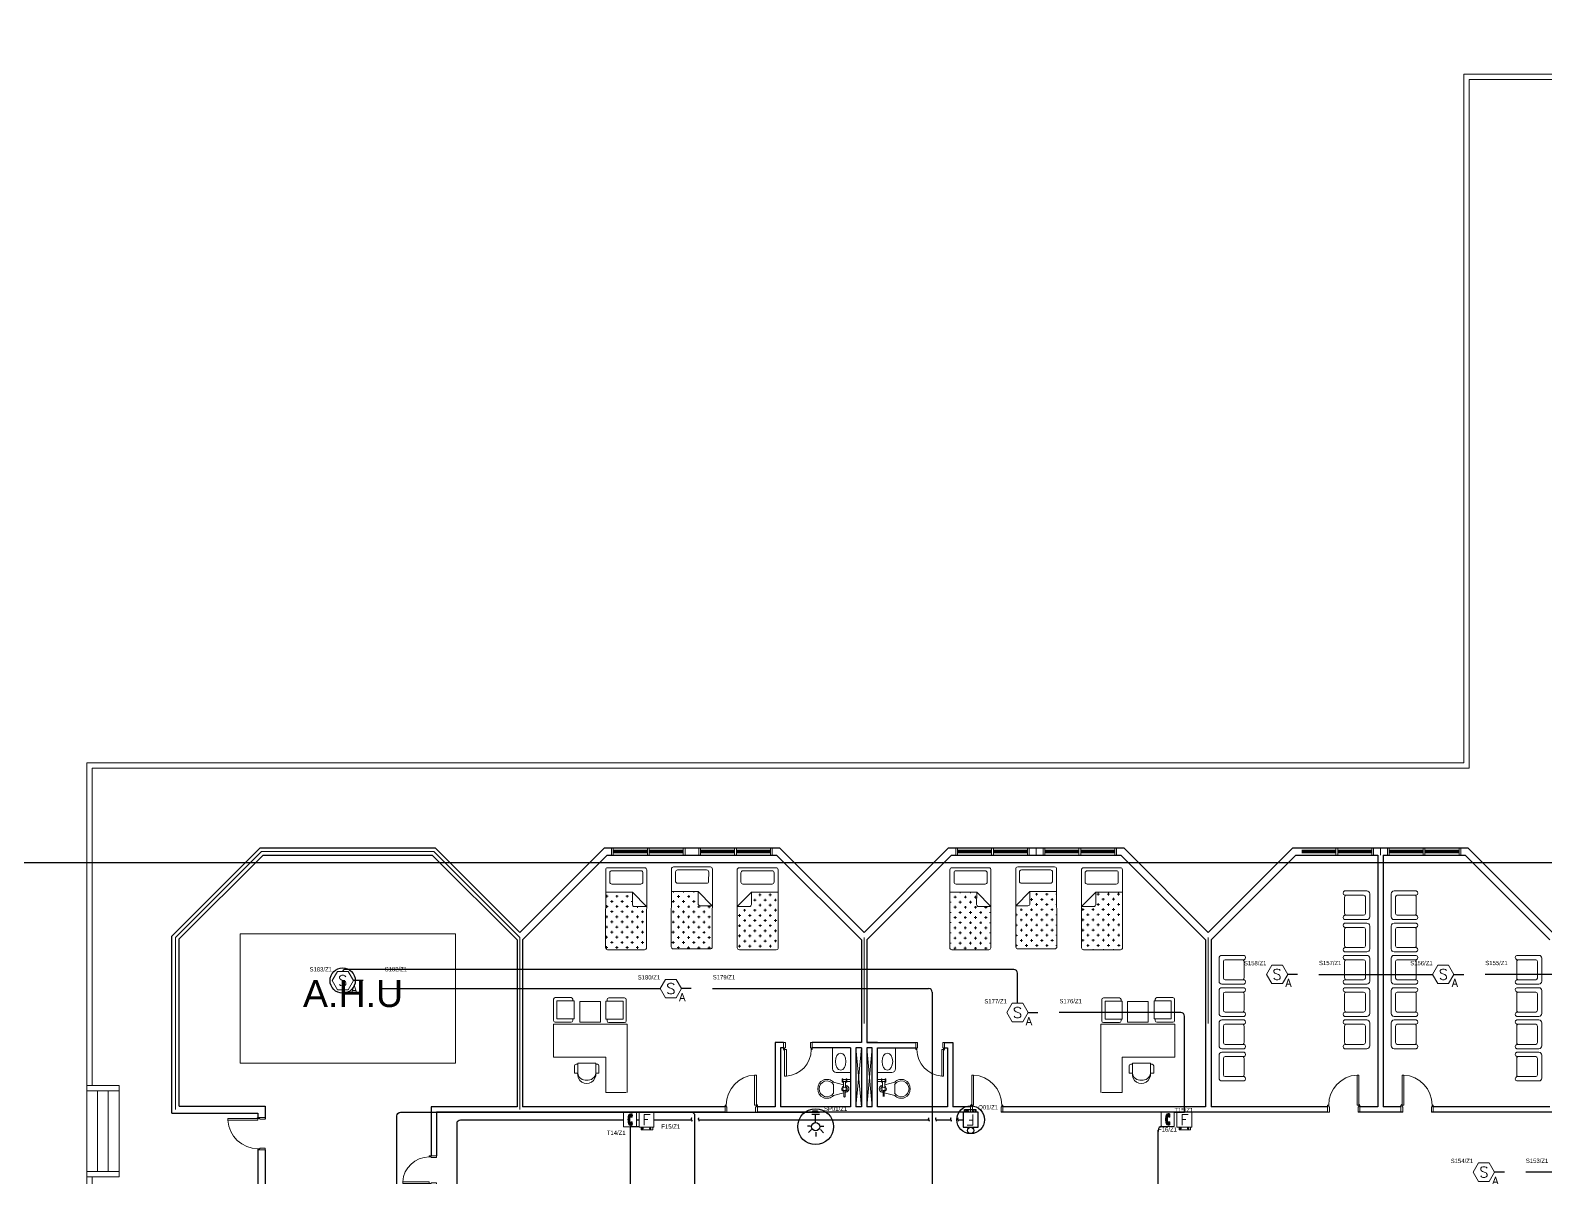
# Model space of a CAD drawing. Extents: x -59 to 582, y -1177 to 100.
# Drawn here: x 185.36 to 227.62, y -646.95 to -614.96 of the extents above; entities that cross this region are included whole.
import ezdxf
from ezdxf.enums import TextEntityAlignment as Align

# ---------------------------------------------------------------- set-up
doc = ezdxf.new("R2010")
doc.units = 0
doc.header["$LTSCALE"] = 0.15
doc.linetypes.add('HIDDEN', pattern=[0.375, 0.25, -0.125])
doc.layers.get('0').update_dxf_attribs({"color": 252})
for name, color, linetype in [('0 ARCH', 252, 'Continuous'), ('0 fire alarm', 252, 'Continuous'), ('0 sockets', 252, 'Continuous'), ('AUTOINCR', 7, 'Continuous'), ('bound', 252, 'Continuous'), ('FIRE_LOOP', 7, 'Continuous'), ('WIRING', 4, 'Continuous')]:
    doc.layers.add(name, color=color, linetype=linetype)
for name, color, linetype, lineweight in [('anal', 252, 'Continuous', 20), ('DOOR', 252, 'Continuous', 20), ('FUR', 252, 'Continuous', 9), ('T-FIRE-B', 4, 'Continuous', 0), ('T-TEXT', 2, 'Continuous', 0), ('wall', 252, 'Continuous', 30)]:
    doc.layers.add(name, color=color, linetype=linetype, lineweight=lineweight)
doc.styles.add('ROMAND', font='ROMAND.SHX')
doc.styles.add('ROMANS', font='ROMANS.shx', dxfattribs={"width": 0.8})
doc.styles.add('TEXT-NFP', font='simplex.shx')
pattern_1 = [(0, (0, 0), (0, 6.985), [5.08, -1.905]), (90, (0, 0), (-6.985, 4e-16), [5.08, -1.905])]

# ---------------------------------------------------------------- blocks, each defined once
blk = doc.blocks.new('WQ')
h = blk.add_hatch(color=6)
h.dxf.hatch_style = 1
h.paths.add_polyline_path([(-126.091, 5), (-126.091, -169.521), (126.091, -169.521), (126.091, 5)])
h.paths.add_polyline_path([(121.091, 0), (121.091, -164.521), (-121.091, -164.521), (-121.091, 0)], flags=16)
at = {"layer": '0 sockets', "color": 3, "style": 'ROMAND'}
blk.add_attdef('ACCESS_CONTROL', (-48.663, 7.622), '', height=7.973, dxfattribs=at)
blk = doc.blocks.new('SEAT02')
at = {"layer": 'FUR'}
for p, q in [((0, 0.32), (0, -0.32)), ((0.7, 0.4), (0.08, 0.4)), ((0.12, 0.23), (0.12, -0.23)), ((0.697, 0.28), (0.17, 0.28)), ((0.7, -0.22), (0.7, 0.22)), ((0.08, -0.4), (0.7, -0.4)), ((0.17, -0.28), (0.697, -0.28))]:
    blk.add_line(p, q, dxfattribs=at)
for centre, radius, start, end in [((0.08, 0.32), 0.08, 90, 180), ((0.17, 0.23), 0.05, 90, 180), ((0.62, 0.22), 0.08, 0, 48.5904), ((0.677, 0.341), 0.0639, 288.8562, 68.5025), ((0.08, -0.32), 0.08, 180, 270), ((0.17, -0.23), 0.05, 180, 270), ((0.62, -0.22), 0.08, 311.4096, 0), ((0.677, -0.341), 0.0639, 291.4975, 71.1438)]:
    blk.add_arc(centre, radius, start, end, dxfattribs=at)
blk = doc.blocks.new('A$C48FC3568')
at = {"layer": 'FUR'}
h = blk.add_hatch(dxfattribs=at)
h.set_pattern_fill('CROSS', color=256, scale=0.5, style=0)
h.set_pattern_definition([(0, (-34.60875, 58.23435), (0.125, -0.125), [0.0625, -0.1875]), (270, (-34.5775, 58.2656), (-0.125, -0.125), [0.0625, -0.1875])])
h.paths.add_polyline_path([(1.055, 0.703), (1.055, 1), (0.05, 1, 0.414214), (0, 0.95), (0, 0.05, 0.414214), (0.05, 0), (1.402, 0), (1.402, 0.653), (1.105, 0.653, -0.414214)])
for p, q in [((0, 0.95), (0, 0.05)), ((1.95, 1), (0.05, 1)), ((1.402, 0.653), (1.055, 1)), ((1.055, 1), (1.055, 0.703)), ((1.602, 0.859), (1.602, 0.15)), ((1.877, 0.909), (1.652, 0.909)), ((1.927, 0.15), (1.927, 0.859)), ((2, 0.05), (2, 0.95)), ((1.402, 0.653), (1.105, 0.653)), ((1.402, 0), (1.402, 0.653)), ((1.652, 0.1), (1.877, 0.1)), ((0.05, 0), (1.95, 0))]:
    blk.add_line(p, q, dxfattribs=at)
for centre, start, end in [((0.05, 0.95), 90, 180), ((1.652, 0.859), 90, 180), ((1.877, 0.859), 360, 90), ((1.95, 0.95), 360, 90), ((1.105, 0.703), 180, 270), ((0.05, 0.05), 180, 270), ((1.652, 0.15), 180, 270), ((1.877, 0.15), 270, 0), ((1.95, 0.05), 270, 360)]:
    blk.add_arc(centre, 0.05, start, end, dxfattribs=at)
blk = doc.blocks.new('D90')
at = {"layer": 'DOOR'}
for points in [[(0.03, 0.2), (0.03, 1.04), (0.078, 1.04), (0.078, 0.2)], [(0.03, 0.2), (0, 0.2), (0, 0), (0.05, 0), (0.05, 0.15), (0.03, 0.15)], [(0.87, 0.2), (0.9, 0.2), (0.9, 0), (0.85, 0), (0.85, 0.15), (0.87, 0.15)]]:
    blk.add_lwpolyline(points, close=True, dxfattribs=at)
blk.add_circle((0.02, 0.21), 0.01, dxfattribs=at)
blk.add_arc((0.025, 0.197), 0.845, 0.2218, 86.3889, dxfattribs=at)
blk = doc.blocks.new('D80')
at = {"layer": 'DOOR'}
for points in [[(0.03, 0.2), (0.03, 0.94), (0.078, 0.94), (0.078, 0.2)], [(0.03, 0.2), (0, 0.2), (0, 0), (0.05, 0), (0.05, 0.15), (0.03, 0.15)], [(0.77, 0.2), (0.8, 0.2), (0.8, 0), (0.75, 0), (0.75, 0.15), (0.77, 0.15)]]:
    blk.add_lwpolyline(points, close=True, dxfattribs=at)
blk.add_circle((0.02, 0.21), 0.01, dxfattribs=at)
blk.add_arc((0.03, 0.2), 0.74, 0, 86.2769, dxfattribs=at)
blk = doc.blocks.new('ARCH')
at = {"layer": 'anal'}
for p, q in [((43.725, 387), (43.725, 399.075)), ((43.725, 399.075), (54.075, 399.075)), ((43.875, 387), (43.875, 398.925)), ((43.875, 398.925), (53.925, 398.925)), ((43.725, 379.875), (43.725, 387)), ((43.875, 379.725), (43.875, 387)), ((5.325, 377.4), (5.325, 379.875)), ((5.325, 379.875), (43.725, 379.875)), ((5.475, 377.4), (5.475, 379.725)), ((5.475, 379.725), (43.875, 379.725)), ((5.325, 326.925), (5.325, 377.4)), ((5.475, 370.875), (5.475, 377.4)), ((10.2, 377.4), (7.8, 375)), ((7.8, 375), (10.2, 377.4)), ((15, 377.4), (10.2, 377.4)), ((10.2, 377.4), (15, 377.4)), ((17.4, 375), (15, 377.4)), ((15, 377.4), (17.4, 375)), ((19.958, 377.4), (19.958, 377.5)), ((19.958, 377.4), (19.958, 377.3)), ((20.008, 377.5), (20.008, 377.3)), ((20.008, 377.44), (20.958, 377.44)), ((20.008, 377.415), (20.958, 377.415)), ((20.008, 377.4), (20.008, 377.3)), ((20.008, 377.385), (20.958, 377.385)), ((20.008, 377.36), (20.958, 377.36)), ((20.958, 377.5), (20.958, 377.3)), ((21.008, 377.5), (21.008, 377.3)), ((21.008, 377.44), (21.958, 377.44)), ((21.008, 377.415), (21.958, 377.415)), ((21.008, 377.385), (21.958, 377.385)), ((21.008, 377.36), (21.958, 377.36)), ((21.958, 377.5), (21.958, 377.3)), ((21.958, 377.4), (21.958, 377.3)), ((22.008, 377.4), (22.008, 377.5)), ((22.008, 377.4), (22.008, 377.3)), ((22.392, 377.4), (22.392, 377.5)), ((22.392, 377.4), (22.392, 377.3)), ((22.442, 377.5), (22.442, 377.3)), ((23.392, 377.44), (22.442, 377.44)), ((23.392, 377.415), (22.442, 377.415)), ((22.442, 377.4), (22.442, 377.3)), ((23.392, 377.385), (22.442, 377.385)), ((23.392, 377.36), (22.442, 377.36)), ((23.392, 377.5), (23.392, 377.3)), ((23.442, 377.5), (23.442, 377.3)), ((24.392, 377.44), (23.442, 377.44)), ((24.392, 377.415), (23.442, 377.415)), ((24.392, 377.385), (23.442, 377.385)), ((24.392, 377.36), (23.442, 377.36)), ((24.392, 377.5), (24.392, 377.3)), ((24.392, 377.4), (24.392, 377.3)), ((24.442, 377.4), (24.442, 377.5)), ((24.442, 377.4), (24.442, 377.3)), ((29.558, 377.4), (29.558, 377.5)), ((29.558, 377.4), (29.558, 377.3)), ((29.608, 377.5), (29.608, 377.3)), ((29.608, 377.44), (30.558, 377.44)), ((29.608, 377.415), (30.558, 377.415)), ((29.608, 377.4), (29.608, 377.3)), ((29.608, 377.385), (30.558, 377.385)), ((29.608, 377.36), (30.558, 377.36)), ((30.558, 377.5), (30.558, 377.3)), ((30.608, 377.5), (30.608, 377.3)), ((30.608, 377.44), (31.558, 377.44)), ((30.608, 377.415), (31.558, 377.415)), ((30.608, 377.385), (31.558, 377.385)), ((30.608, 377.36), (31.558, 377.36)), ((31.558, 377.5), (31.558, 377.3)), ((31.558, 377.4), (31.558, 377.3)), ((31.608, 377.4), (31.608, 377.5)), ((31.608, 377.5), (31.992, 377.5)), ((31.608, 377.4), (31.608, 377.3)), ((31.8, 377.5), (31.8, 377.3)), ((31.992, 377.4), (31.992, 377.5)), ((31.992, 377.4), (31.992, 377.3)), ((32.042, 377.5), (32.042, 377.3)), ((32.992, 377.44), (32.042, 377.44)), ((32.992, 377.415), (32.042, 377.415)), ((32.042, 377.4), (32.042, 377.3)), ((32.992, 377.385), (32.042, 377.385)), ((32.992, 377.36), (32.042, 377.36)), ((32.992, 377.5), (32.992, 377.3)), ((33.042, 377.5), (33.042, 377.3)), ((33.992, 377.44), (33.042, 377.44)), ((33.992, 377.415), (33.042, 377.415)), ((33.992, 377.385), (33.042, 377.385)), ((33.992, 377.36), (33.042, 377.36)), ((33.992, 377.5), (33.992, 377.3)), ((33.992, 377.4), (33.992, 377.3)), ((34.042, 377.4), (34.042, 377.5)), ((34.042, 377.4), (34.042, 377.3)), ((39.208, 377.44), (40.158, 377.44)), ((39.208, 377.415), (40.158, 377.415)), ((39.208, 377.385), (40.158, 377.385)), ((39.208, 377.36), (40.158, 377.36)), ((40.158, 377.5), (40.158, 377.3)), ((40.208, 377.5), (40.208, 377.3)), ((40.208, 377.44), (41.158, 377.44)), ((40.208, 377.415), (41.158, 377.415)), ((40.208, 377.385), (41.158, 377.385)), ((40.208, 377.36), (41.158, 377.36)), ((41.158, 377.5), (41.158, 377.3)), ((41.158, 377.4), (41.158, 377.3)), ((41.208, 377.5), (41.592, 377.5)), ((41.208, 377.4), (41.208, 377.5)), ((41.208, 377.4), (41.208, 377.3)), ((41.4, 377.5), (41.4, 377.3)), ((41.592, 377.4), (41.592, 377.5)), ((41.592, 377.4), (41.592, 377.3)), ((41.642, 377.5), (41.642, 377.3)), ((42.592, 377.44), (41.642, 377.44)), ((42.592, 377.415), (41.642, 377.415)), ((41.642, 377.4), (41.642, 377.3)), ((42.592, 377.385), (41.642, 377.385)), ((42.592, 377.36), (41.642, 377.36)), ((42.592, 377.5), (42.592, 377.3)), ((42.642, 377.5), (42.642, 377.3)), ((43.592, 377.44), (42.642, 377.44)), ((43.592, 377.415), (42.642, 377.415)), ((43.592, 377.385), (42.642, 377.385)), ((43.592, 377.36), (42.642, 377.36)), ((43.592, 377.5), (43.592, 377.3)), ((43.592, 377.4), (43.592, 377.3)), ((43.642, 377.4), (43.642, 377.5)), ((43.642, 377.4), (43.642, 377.3)), ((7.8, 375), (7.8, 370.2)), ((7.8, 370.2), (7.8, 375)), ((17.4, 372.6), (17.4, 375)), ((17.4, 372.6), (17.4, 375)), ((17.4, 372.6), (17.4, 375)), ((17.4, 372.6), (17.4, 375)), ((17.4, 372.6), (17.4, 375)), ((17.4, 372.6), (17.4, 375)), ((17.4, 372.6), (17.4, 375)), ((17.4, 372.6), (17.4, 375)), ((17.4, 372.6), (17.4, 375)), ((17.4, 372.6), (17.4, 375)), ((17.4, 372.6), (17.4, 375)), ((17.4, 372.6), (17.4, 375)), ((17.4, 372.6), (17.4, 375)), ((17.4, 372.6), (17.4, 375)), ((17.4, 372.6), (17.4, 375)), ((17.4, 372.6), (17.4, 375)), ((17.4, 372.6), (17.4, 375)), ((17.4, 372.6), (17.4, 375)), ((17.4, 370.2), (17.4, 375)), ((17.4, 375), (17.4, 370.2)), ((27, 372.6), (27, 375)), ((27, 372.6), (27, 375)), ((27, 372.6), (27, 375)), ((27, 372.6), (27, 375)), ((27, 372.6), (27, 375)), ((27, 372.6), (27, 375)), ((27, 372.6), (27, 375)), ((27, 372.6), (27, 375)), ((27, 372.6), (27, 375)), ((27, 372.6), (27, 375)), ((27, 372.6), (27, 375)), ((27, 372.6), (27, 375)), ((27, 372.6), (27, 375)), ((27, 372.6), (27, 375)), ((27, 372.6), (27, 375)), ((27, 372.6), (27, 375)), ((27, 372.6), (27, 375)), ((27, 372.6), (27, 375)), ((36.6, 372.6), (36.6, 375)), ((36.6, 372.6), (36.6, 375)), ((36.6, 372.6), (36.6, 375)), ((36.6, 372.6), (36.6, 375)), ((36.6, 372.6), (36.6, 375)), ((36.6, 372.6), (36.6, 375)), ((36.6, 372.6), (36.6, 375)), ((36.6, 372.6), (36.6, 375)), ((36.6, 372.6), (36.6, 375)), ((36.6, 372.6), (36.6, 375)), ((36.6, 372.6), (36.6, 375)), ((36.6, 372.6), (36.6, 375)), ((36.6, 372.6), (36.6, 375)), ((36.6, 372.6), (36.6, 375)), ((36.6, 372.6), (36.6, 375)), ((36.6, 372.6), (36.6, 375)), ((36.6, 372.6), (36.6, 375)), ((36.6, 372.6), (36.6, 375)), ((26.775, 371.925), (26.925, 370.275)), ((26.925, 371.925), (26.775, 370.275)), ((27.075, 371.925), (27.225, 370.275)), ((27.225, 371.925), (27.075, 370.275)), ((5.325, 370.875), (6.225, 370.875)), ((5.325, 370.725), (6.225, 370.725)), ((5.325, 370.725), (5.625, 370.725)), ((5.325, 370.725), (5.325, 368.475)), ((5.625, 370.725), (5.625, 368.475)), ((5.925, 370.725), (5.925, 368.475)), ((6.225, 370.875), (6.225, 368.325)), ((6.225, 368.475), (5.325, 368.475)), ((6.225, 368.325), (5.325, 368.325)), ((5.475, 327.075), (5.475, 368.325))]:
    blk.add_line(p, q, dxfattribs=at)
blk.add_lwpolyline([(15.607, 375.099), (9.607, 375.099), (9.607, 371.499), (15.607, 371.499)], close=True, dxfattribs=at)
at = {"layer": 'bound', "color": 2}
blk.add_lwpolyline([(91.902, 377.348), (94.426, 377.348), (94.426, 312.722), (-14.994, 312.722), (-14.994, 377.09), (94.639, 377.09)], dxfattribs=at)
at = {"layer": 'FUR'}
for p, q in [((18.341, 372.98), (18.341, 373.277)), ((18.387, 373.323), (18.833, 373.323)), ((18.433, 373.232), (18.913, 373.232)), ((18.433, 372.98), (18.433, 373.232)), ((18.878, 373.232), (18.878, 373.277)), ((18.913, 372.98), (18.913, 373.232)), ((19.078, 373.211), (19.649, 373.211)), ((19.078, 373.211), (19.078, 372.64)), ((19.649, 373.211), (19.649, 372.64)), ((19.799, 372.971), (19.799, 373.222)), ((20.279, 373.222), (19.799, 373.222)), ((19.834, 373.222), (19.834, 373.268)), ((20.325, 373.313), (19.879, 373.313)), ((20.279, 372.971), (20.279, 373.222)), ((20.371, 372.971), (20.371, 373.268)), ((33.629, 372.971), (33.629, 373.268)), ((33.675, 373.313), (34.121, 373.313)), ((33.721, 373.222), (34.201, 373.222)), ((33.721, 372.971), (33.721, 373.222)), ((34.166, 373.222), (34.166, 373.268)), ((34.201, 372.971), (34.201, 373.222)), ((34.922, 373.211), (34.351, 373.211)), ((34.351, 373.211), (34.351, 372.64)), ((34.922, 373.211), (34.922, 372.64)), ((35.567, 373.232), (35.087, 373.232)), ((35.087, 372.98), (35.087, 373.232)), ((35.122, 373.232), (35.122, 373.277)), ((35.613, 373.323), (35.167, 373.323)), ((35.567, 372.98), (35.567, 373.232)), ((35.659, 372.98), (35.659, 373.277)), ((18.341, 372.98), (18.341, 372.683)), ((18.433, 372.98), (18.433, 372.729)), ((18.433, 372.729), (18.913, 372.729)), ((18.878, 372.729), (18.878, 372.683)), ((18.913, 372.98), (18.913, 372.729)), ((19.799, 372.971), (19.799, 372.719)), ((20.279, 372.719), (19.799, 372.719)), ((19.834, 372.719), (19.834, 372.673)), ((20.279, 372.971), (20.279, 372.719)), ((20.371, 372.971), (20.371, 372.673)), ((33.629, 372.971), (33.629, 372.673)), ((33.721, 372.971), (33.721, 372.719)), ((33.721, 372.719), (34.201, 372.719)), ((34.166, 372.719), (34.166, 372.673)), ((34.201, 372.971), (34.201, 372.719)), ((35.087, 372.98), (35.087, 372.729)), ((35.567, 372.729), (35.087, 372.729)), ((35.122, 372.729), (35.122, 372.683)), ((35.567, 372.98), (35.567, 372.729)), ((35.659, 372.98), (35.659, 372.683)), ((20.395, 372.579), (18.337, 372.579)), ((18.337, 372.579), (18.337, 371.665)), ((18.387, 372.637), (18.833, 372.637)), ((19.078, 372.64), (19.649, 372.64)), ((20.325, 372.628), (19.879, 372.628)), ((20.395, 370.674), (20.395, 372.579)), ((33.605, 372.579), (35.663, 372.579)), ((33.605, 370.674), (33.605, 372.579)), ((33.675, 372.628), (34.121, 372.628)), ((34.922, 372.64), (34.351, 372.64)), ((35.613, 372.637), (35.167, 372.637)), ((35.663, 372.579), (35.663, 371.665)), ((26.125, 371.335), (26.125, 371.925)), ((27.875, 371.335), (27.875, 371.925)), ((19.799, 371.665), (18.337, 371.665)), ((19.015, 371.466), (18.969, 371.466)), ((19.266, 371.5), (19.015, 371.5)), ((19.015, 371.216), (19.015, 371.5)), ((19.266, 371.5), (19.518, 371.5)), ((19.518, 371.216), (19.518, 371.5)), ((19.518, 371.466), (19.563, 371.466)), ((19.799, 371.665), (19.799, 370.674)), ((34.201, 371.665), (35.663, 371.665)), ((34.201, 371.665), (34.201, 370.674)), ((34.482, 371.466), (34.437, 371.466)), ((34.734, 371.5), (34.482, 371.5)), ((34.482, 371.216), (34.482, 371.5)), ((34.734, 371.5), (34.985, 371.5)), ((34.985, 371.216), (34.985, 371.5)), ((34.985, 371.466), (35.031, 371.466)), ((18.923, 371.216), (18.923, 371.42)), ((18.923, 371.216), (19.015, 371.216)), ((19.518, 371.216), (19.609, 371.216)), ((19.609, 371.216), (19.609, 371.42)), ((26.225, 371.235), (26.625, 371.235)), ((26.393, 371.058), (26.409, 371.058)), ((26.393, 370.965), (26.393, 371.058)), ((26.409, 371.058), (26.409, 370.965)), ((26.409, 371.043), (26.501, 371.043)), ((26.501, 371.058), (26.517, 371.058)), ((26.501, 370.965), (26.501, 371.058)), ((26.517, 371.058), (26.517, 370.965)), ((26.517, 371.043), (26.625, 371.043)), ((27.775, 371.235), (27.375, 371.235)), ((27.483, 371.043), (27.375, 371.043)), ((27.483, 371.058), (27.483, 370.965)), ((27.499, 371.058), (27.483, 371.058)), ((27.499, 370.965), (27.499, 371.058)), ((27.591, 371.043), (27.499, 371.043)), ((27.607, 371.058), (27.591, 371.058)), ((27.591, 371.058), (27.591, 370.965)), ((27.607, 370.965), (27.607, 371.058)), ((34.391, 371.216), (34.391, 371.42)), ((34.482, 371.216), (34.391, 371.216)), ((35.077, 371.216), (34.985, 371.216)), ((35.077, 371.216), (35.077, 371.42)), ((20.371, 370.674), (19.799, 370.674)), ((26.424, 370.893), (26.146, 370.965)), ((26.146, 370.657), (26.146, 370.904)), ((26.439, 370.671), (26.146, 370.595)), ((26.409, 370.965), (26.393, 370.965)), ((26.501, 370.981), (26.409, 370.981)), ((26.424, 370.981), (26.424, 370.815)), ((26.44, 370.564), (26.44, 370.737)), ((26.501, 370.687), (26.47, 370.679)), ((26.471, 370.737), (26.471, 370.564)), ((26.486, 370.814), (26.486, 370.981)), ((26.501, 370.873), (26.486, 370.877)), ((26.517, 370.965), (26.501, 370.965)), ((26.625, 370.981), (26.517, 370.981)), ((27.375, 370.981), (27.483, 370.981)), ((27.483, 370.965), (27.499, 370.965)), ((27.499, 370.981), (27.591, 370.981)), ((27.499, 370.873), (27.514, 370.877)), ((27.499, 370.687), (27.53, 370.679)), ((27.514, 370.814), (27.514, 370.981)), ((27.529, 370.737), (27.529, 370.564)), ((27.56, 370.564), (27.56, 370.737)), ((27.561, 370.671), (27.854, 370.595)), ((27.576, 370.981), (27.576, 370.815)), ((27.576, 370.893), (27.854, 370.965)), ((27.591, 370.965), (27.607, 370.965)), ((27.854, 370.657), (27.854, 370.904)), ((33.629, 370.674), (34.201, 370.674))]:
    blk.add_line(p, q, dxfattribs=at)
for centre in [(26.455, 370.78), (27.545, 370.78)]:
    blk.add_circle(centre, 0.0463, dxfattribs=at)
for centre, radius, start, end in [((18.387, 373.277), 0.0457, 90, 180), ((18.833, 373.277), 0.0457, 360, 90), ((19.879, 373.268), 0.0457, 90, 180), ((20.325, 373.268), 0.0457, 0, 90), ((33.675, 373.268), 0.0457, 90, 180), ((34.121, 373.268), 0.0457, 360, 90), ((35.167, 373.277), 0.0457, 90, 180), ((35.613, 373.277), 0.0457, 0, 90), ((18.387, 372.683), 0.0457, 180, 270), ((18.833, 372.683), 0.0457, 270, 360), ((19.879, 372.673), 0.0457, 180, 270), ((20.325, 372.673), 0.0457, 270, 0), ((33.675, 372.673), 0.0457, 180, 270), ((34.121, 372.673), 0.0457, 270, 360), ((35.167, 372.683), 0.0457, 180, 270), ((35.613, 372.683), 0.0457, 270, 0), ((18.969, 371.42), 0.0457, 90, 180), ((19.563, 371.42), 0.0457, 0, 90), ((34.437, 371.42), 0.0457, 90, 180), ((35.031, 371.42), 0.0457, 0, 90), ((19.266, 371.182), 0.254, 172.4334, 7.5666), ((19.238, 371.244), 0.225, 187.1177, 277.1177), ((19.294, 371.244), 0.225, 262.8823, 352.8823), ((25.963, 370.795), 0.25, 43.0172, 183.38), ((26.225, 371.335), 0.1, 180, 270), ((27.775, 371.335), 0.1, 270, 360), ((28.037, 370.795), 0.25, 356.62, 136.9828), ((34.734, 371.182), 0.254, 172.4334, 7.5666), ((34.706, 371.244), 0.225, 187.1177, 277.1177), ((34.762, 371.244), 0.225, 262.8823, 352.8823), ((25.963, 370.765), 0.25, 176.62, 316.9828), ((25.965, 370.779), 0.22, 34.5054, 179.7), ((25.965, 370.781), 0.22, 180.3, 325.4946), ((26.455, 370.78), 0.0772, 113.4137, 258.1237), ((26.455, 370.78), 0.0772, 281.423, 67.1495), ((26.484, 370.78), 0.0942, 280.3889, 79.6111), ((27.516, 370.78), 0.0942, 100.3889, 259.6111), ((27.545, 370.78), 0.0772, 112.8505, 258.577), ((27.545, 370.78), 0.0772, 281.8763, 66.5863), ((28.035, 370.779), 0.22, 0.3, 145.4946), ((28.037, 370.765), 0.25, 223.0172, 3.38), ((28.035, 370.781), 0.22, 214.5054, 359.7), ((26.455, 370.564), 0.0154, 180, 360)]:
    blk.add_arc(centre, radius, start, end, dxfattribs=at)
at = {"layer": 'FUR', "extrusion": (0, 0, -1)}
blk.add_ellipse((26.349, 371.541), major_axis=(0, 0.238), ratio=0.619046, start_param=3.141593, end_param=9.424778, dxfattribs=at)
at = {"layer": 'FUR'}
blk.add_ellipse((27.651, 371.541), major_axis=(0, 0.238), ratio=0.619046, start_param=3.141593, end_param=9.424778, dxfattribs=at)
at = {"layer": 'wall'}
for p, q in [((7.7, 375.041), (10.159, 377.5)), ((10.159, 377.5), (15.041, 377.5)), ((15.041, 377.5), (17.4, 375.141)), ((17.4, 375.141), (19.759, 377.5)), ((19.759, 377.5), (24.641, 377.5)), ((24.641, 377.5), (27, 375.141)), ((27, 375.141), (29.359, 377.5)), ((29.359, 377.5), (34.241, 377.5)), ((34.241, 377.5), (36.6, 375.141)), ((36.6, 375.141), (38.959, 377.5)), ((38.959, 377.5), (43.841, 377.5)), ((43.841, 377.5), (46.2, 375.141)), ((7.9, 374.959), (10.241, 377.3)), ((10.241, 377.3), (14.959, 377.3)), ((14.959, 377.3), (17.325, 374.934)), ((17.475, 374.934), (19.841, 377.3)), ((19.841, 377.3), (24.559, 377.3)), ((24.559, 377.3), (26.925, 374.934)), ((27.075, 374.934), (29.441, 377.3)), ((29.441, 377.3), (34.159, 377.3)), ((34.159, 377.3), (36.525, 374.934)), ((36.675, 374.934), (39.041, 377.3)), ((39.041, 377.3), (41.325, 377.3)), ((41.325, 377.3), (41.325, 370.275)), ((41.475, 377.3), (41.475, 370.275)), ((41.475, 377.3), (43.759, 377.3)), ((43.759, 377.3), (46.125, 374.934)), ((7.7, 370.1), (7.7, 375.041)), ((7.9, 370.3), (7.9, 374.959)), ((17.325, 374.934), (17.325, 370.275)), ((17.475, 374.934), (17.475, 370.275)), ((26.925, 374.934), (26.925, 372.075)), ((27.075, 374.934), (27.075, 372.075)), ((36.525, 374.934), (36.525, 370.275)), ((36.675, 374.934), (36.675, 370.275)), ((24.525, 372.075), (24.525, 370.275)), ((24.756, 372.075), (24.525, 372.075)), ((24.675, 371.925), (24.675, 370.275)), ((24.756, 371.925), (24.675, 371.925)), ((26.925, 372.075), (25.556, 372.075)), ((26.625, 371.925), (25.556, 371.925)), ((26.925, 372.075), (26.625, 372.075)), ((26.625, 371.925), (26.625, 370.275)), ((26.775, 371.925), (26.775, 370.275)), ((26.925, 371.925), (26.775, 371.925)), ((26.925, 371.925), (26.925, 370.275)), ((27.375, 372.075), (27.075, 372.075)), ((27.075, 372.075), (28.444, 372.075)), ((27.225, 371.925), (27.075, 371.925)), ((27.075, 371.925), (27.075, 370.275)), ((27.225, 370.275), (27.225, 371.925)), ((27.375, 370.275), (27.375, 371.925)), ((27.375, 371.925), (28.444, 371.925)), ((29.244, 372.075), (29.475, 372.075)), ((29.244, 371.925), (29.325, 371.925)), ((29.325, 371.925), (29.325, 370.275)), ((29.475, 372.075), (29.475, 370.275)), ((7.9, 370.3), (10.3, 370.3)), ((10.3, 370.3), (10.3, 369.93)), ((17.325, 370.275), (14.925, 370.275)), ((14.925, 370.275), (14.925, 368.912)), ((23.127, 370.275), (17.475, 370.275)), ((24.525, 370.275), (24.027, 370.275)), ((26.625, 370.275), (24.675, 370.275)), ((26.925, 370.275), (26.775, 370.275)), ((27.225, 370.275), (27.075, 370.275)), ((29.325, 370.275), (27.375, 370.275)), ((29.973, 370.275), (29.475, 370.275)), ((35.127, 370.275), (30.873, 370.275)), ((36.525, 370.275), (35.082, 370.275)), ((39.927, 370.275), (36.675, 370.275)), ((41.325, 370.275), (40.827, 370.275)), ((41.973, 370.275), (41.475, 370.275)), ((46.125, 370.275), (42.873, 370.275)), ((7.7, 370.1), (10.1, 370.1)), ((10.1, 370.1), (10.1, 369.98)), ((17.4, 370.125), (15.075, 370.125)), ((15.075, 370.125), (15.075, 368.912)), ((23.127, 370.125), (17.325, 370.125)), ((29.973, 370.125), (24.027, 370.125)), ((30.023, 370.125), (27.075, 370.125)), ((35.127, 370.125), (30.823, 370.125)), ((39.927, 370.125), (30.873, 370.125)), ((42.023, 370.125), (40.777, 370.125)), ((46.275, 370.125), (42.823, 370.125)), ((10.1, 369.08), (10.1, 367.841)), ((10.3, 369.08), (10.3, 367.875))]:
    blk.add_line(p, q, dxfattribs=at)
at = {"layer": 'DOOR', "xscale": -1}
for name, p, rotation in [('D80', (24.756, 372.075), 180), ('D90', (40.827, 370.125), 359.9999999991272), ('D90', (10.3, 369.98), 90)]:
    blk.add_blockref(name, p, dxfattribs=dict(at, rotation=rotation))
at = {"layer": 'DOOR'}
for p, rotation in [((29.244, 372.075), 179.9999999999999), ((15.075, 368.112), 90)]:
    blk.add_blockref('D80', p, dxfattribs=dict(at, rotation=rotation))
at = {"layer": 'DOOR', "xscale": -1}
blk.add_blockref('D90', (24.027, 370.125), dxfattribs=at)
at = {"layer": 'DOOR'}
for p in [(29.973, 370.125), (41.973, 370.125)]:
    blk.add_blockref('D90', p, dxfattribs=at)
at = {"layer": 'FUR'}
for p, xscale, yscale, zscale, rotation in [((19.791, 374.66), -1.142857142856969, 1.142857142856997, 1.142857142856983, 269.8740982340422), ((21.624, 374.683), -1.142857142856969, 1.142857142856997, 1.142857142856983, 269.8740982340422), ((24.609, 374.66), 1.142857142856969, 1.142857142856969, 1.142857142856969, 90.12590176595786), ((29.391, 374.66), -1.142857142856969, 1.142857142856997, 1.142857142856983, 269.8740982340422), ((32.376, 374.683), 1.142857142856969, 1.142857142856969, 1.142857142856969, 90.12590176595786), ((34.209, 374.66), 1.142857142856969, 1.142857142856969, 1.142857142856969, 90.12590176595786)]:
    blk.add_blockref('A$C48FC3568', p, dxfattribs=dict(at, xscale=xscale, yscale=yscale, zscale=zscale, rotation=rotation))
at = {"layer": 'wall', "xscale": -1}
for p in [(41.1, 375.9), (41.1, 375), (41.1, 374.1), (45.9, 374.1), (41.1, 373.2), (45.9, 373.2), (41.1, 372.3), (45.9, 372.3), (45.9, 371.4)]:
    blk.add_blockref('SEAT02', p, dxfattribs=at)
at = {"layer": 'wall'}
for p in [(41.7, 375.9), (41.7, 375), (36.9, 374.1), (41.7, 374.1), (36.9, 373.2), (41.7, 373.2), (36.9, 372.3), (41.7, 372.3), (36.9, 371.4)]:
    blk.add_blockref('SEAT02', p, dxfattribs=at)
at = {"layer": 'anal', "insert": (11.354, 373.811), "char_height": 0.75, "width": 4.8, "attachment_point": 1}
blk.add_mtext('{\\fArial|b0|i0|c0|p34;A.H.U}', dxfattribs=at)
blk = doc.blocks.new('dressable smoke detectore above false ceiling')
blk.add_lwpolyline([(200, 0), (100, 173), (-100, 173), (-200, 0), (-100, -173), (100, -173)], close=True)
at = {"layer": 'T-TEXT', "style": 'ROMANS'}
blk.add_attdef('S', text='', height=200, dxfattribs=at).set_placement((0, 0, 0), align=Align.MIDDLE)
blk.add_attdef('A', text='', height=150, dxfattribs=at).set_placement((215, -161), align=Align.MIDDLE_CENTER)
blk = doc.blocks.new('*U266')
h = blk.add_hatch()
h.set_pattern_fill('ANGLE', color=3)
h.set_pattern_definition(pattern_1)
h.paths.add_polyline_path([(56, -302, 1), (81, -302, 1)])
blk.add_lwpolyline([(-140, -280), (140, -280), (140, 0), (-140, 0)], close=True)
at = {"color": 3}
blk.add_lwpolyline([(-99, -280), (116, -280), (116, -326), (-99, -326)], close=True, dxfattribs=at)
for centre in [(-73, -302), (68, -302)]:
    blk.add_circle(centre, 12.3, dxfattribs=at)
at = {"layer": 'T-TEXT', "style": 'TEXT-NFP'}
blk.add_attdef('F', text='', height=200, dxfattribs=at).set_placement((0, -140, 0), align=Align.MIDDLE)
blk = doc.blocks.new('*U252')
h = blk.add_hatch()
h.set_pattern_fill('ANGLE', color=3)
h.set_pattern_definition(pattern_1)
h.paths.add_polyline_path([(56, -302, 1), (81, -302, 1)])
blk.add_lwpolyline([(-140, -280), (140, -280), (140, 0), (-140, 0)], close=True)
at = {"color": 3}
blk.add_lwpolyline([(-99, -280), (116, -280), (116, -326), (-99, -326)], close=True, dxfattribs=at)
for centre in [(-73, -302), (68, -302)]:
    blk.add_circle(centre, 12.3, dxfattribs=at)
at = {"layer": 'T-TEXT', "style": 'TEXT-NFP'}
blk.add_attdef('F', text='', height=200, dxfattribs=at).set_placement((0, -140, 0), align=Align.MIDDLE)
blk = doc.blocks.new('*U235')
h = blk.add_hatch(color=256)
h.dxf.hatch_style = 1
edge = h.paths.add_edge_path()
edge.add_arc((33, 257), 14.1, 13.6021, 92.3161)
edge.add_line((32, 271), (11, 271))
edge.add_arc((13, 231), 40.2, 92.7442, 154.2215)
edge.add_arc((-28, 250), 4.89, 309.2722, 334.2215, ccw=False)
edge.add_arc((-64, 281), 52.1, 306.6096, 318.7251, ccw=False)
edge.add_arc((-30, 235), 4.89, 115.3605, 167.8134)
edge.add_arc((352, 152), 396, 167.8076, 180.2975)
edge.add_arc((348, 148), 392, 179.7012, 192.2669)
edge.add_arc((-30, 66), 4.89, 193.2566, 244.6491)
edge.add_arc((-67, 18), 54.9, 39.8251, 51.6228, ccw=False)
edge.add_arc((-28, 50), 4.89, 25.7785, 50.7278, ccw=False)
edge.add_arc((13, 69), 40.2, 205.7785, 267.2558)
edge.add_line((11, 29), (32, 29))
edge.add_arc((33, 43), 14.1, 267.6839, 346.3979)
edge.add_arc((-161, 67), 209, 352.6045, 365.9008)
edge.add_arc((13, 87), 34.4, 1.9401, 17.7739)
edge.add_arc((41, 96), 4.89, 18.4909, 87.0716)
edge.add_arc((30, 28), 74.3, 81.4234, 109.9904)
edge.add_arc((2, 102), 4.89, 250.3513, 295.2423, ccw=False)
edge.add_arc((1, 106), 8.65, 174.514, 266.9586, ccw=False)
edge.add_arc((-1022, 147), 1015, 357.7161, 360.1614)
edge.add_arc((-1022, 153), 1015, 359.8386, 362.2839)
edge.add_arc((3, 194), 10.1, 100.6325, 185.9952, ccw=False)
edge.add_arc((2, 200), 4.89, 64.7577, 109.6487, ccw=False)
edge.add_arc((33, 273), 75, 247.791, 276.6818)
edge.add_arc((41, 204), 4.89, 279.9761, 341.5091)
edge.add_arc((13, 213), 34.4, 342.2261, 358.0599)
edge.add_arc((-161, 233), 209, 354.0992, 367.3955)
for p, q in [((137, 300), (-137, 300)), ((-137, 300), (-137, 0)), ((-137, 0), (137, 0)), ((137, 0), (137, 300))]:
    blk.add_line(p, q)
blk.add_lwpolyline([(46, 260, 0.357628), (32, 271), (11, 271, 0.27487), (-23, 248, -0.109294), (-24, 247, -0.052913), (-33, 239, 0.232951), (-35, 236, 0.054551), (-44, 150, 0.054883), (-35, 65, 0.228078), (-33, 61, -0.051523), (-24, 53, -0.109294), (-23, 52, 0.27487), (11, 29), (32, 29, 0.357628), (46, 40, 0.058081), (47, 88, 0.069198), (45, 98, 0.308503), (41, 101, 0.125296), (4, 97, -0.198418), (1, 97, -0.426767), (-7, 107, 0.01067), (-7, 150, 0.01067), (-7, 193, -0.390702), (1, 204, -0.198418), (4, 204, 0.126732), (42, 199, 0.275132), (45, 202, 0.069198), (47, 212, 0.058081)], format="xyb", close=True)
blk = doc.blocks.new('*U236')
h = blk.add_hatch(color=256)
h.dxf.hatch_style = 1
edge = h.paths.add_edge_path()
edge.add_arc((33, 257), 14.1, 13.6021, 92.3161)
edge.add_line((32, 271), (11, 271))
edge.add_arc((13, 231), 40.2, 92.7442, 154.2215)
edge.add_arc((-28, 250), 4.89, 309.2722, 334.2215, ccw=False)
edge.add_arc((-64, 281), 52.1, 306.6096, 318.7251, ccw=False)
edge.add_arc((-30, 235), 4.89, 115.3605, 167.8134)
edge.add_arc((352, 152), 396, 167.8076, 180.2975)
edge.add_arc((348, 148), 392, 179.7012, 192.2669)
edge.add_arc((-30, 66), 4.89, 193.2566, 244.6491)
edge.add_arc((-67, 18), 54.9, 39.8251, 51.6228, ccw=False)
edge.add_arc((-28, 50), 4.89, 25.7785, 50.7278, ccw=False)
edge.add_arc((13, 69), 40.2, 205.7785, 267.2558)
edge.add_line((11, 29), (32, 29))
edge.add_arc((33, 43), 14.1, 267.6839, 346.3979)
edge.add_arc((-161, 67), 209, 352.6045, 365.9008)
edge.add_arc((13, 87), 34.4, 1.9401, 17.7739)
edge.add_arc((41, 96), 4.89, 18.4909, 87.0716)
edge.add_arc((30, 28), 74.3, 81.4234, 109.9904)
edge.add_arc((2, 102), 4.89, 250.3513, 295.2423, ccw=False)
edge.add_arc((1, 106), 8.65, 174.514, 266.9586, ccw=False)
edge.add_arc((-1022, 147), 1015, 357.7161, 360.1614)
edge.add_arc((-1022, 153), 1015, 359.8386, 362.2839)
edge.add_arc((3, 194), 10.1, 100.6325, 185.9952, ccw=False)
edge.add_arc((2, 200), 4.89, 64.7577, 109.6487, ccw=False)
edge.add_arc((33, 273), 75, 247.791, 276.6818)
edge.add_arc((41, 204), 4.89, 279.9761, 341.5091)
edge.add_arc((13, 213), 34.4, 342.2261, 358.0599)
edge.add_arc((-161, 233), 209, 354.0992, 367.3955)
for p, q in [((137, 300), (-137, 300)), ((-137, 300), (-137, 0)), ((-137, 0), (137, 0)), ((137, 0), (137, 300))]:
    blk.add_line(p, q)
blk.add_lwpolyline([(46, 260, 0.357628), (32, 271), (11, 271, 0.27487), (-23, 248, -0.109294), (-24, 247, -0.052913), (-33, 239, 0.232951), (-35, 236, 0.054551), (-44, 150, 0.054883), (-35, 65, 0.228078), (-33, 61, -0.051523), (-24, 53, -0.109294), (-23, 52, 0.27487), (11, 29), (32, 29, 0.357628), (46, 40, 0.058081), (47, 88, 0.069198), (45, 98, 0.308503), (41, 101, 0.125296), (4, 97, -0.198418), (1, 97, -0.426767), (-7, 107, 0.01067), (-7, 150, 0.01067), (-7, 193, -0.390702), (1, 204, -0.198418), (4, 204, 0.126732), (42, 199, 0.275132), (45, 202, 0.069198), (47, 212, 0.058081)], format="xyb", close=True)
blk = doc.blocks.new('*U206')
at = {"linetype": 'ByBlock'}
h = blk.add_hatch(dxfattribs=at)
h.set_pattern_fill('ANGLE', color=2)
h.set_pattern_definition([(0, (2e-14, -140), (0, 6.985), [5.08, -1.905]), (90, (2e-14, -140), (-6.985, 4e-16), [5.08, -1.905])])
h.paths.add_polyline_path([(49, -167, 1), (94, -167, 1)])
at = {"color": 2}
blk.add_lwpolyline([(-140, -140), (140, -140), (140, 140), (-140, 140)], close=True, dxfattribs=at)
at = {"color": 6, "linetype": 'ByBlock'}
blk.add_lwpolyline([(-98, -140), (113, -140), (113, -195), (-98, -195)], close=True, dxfattribs=at)
at = {"color": 2}
blk.add_circle((0, 200), 60, dxfattribs=at)
at = {"color": 6, "linetype": 'ByBlock'}
for centre in [(-71, -167), (71, -167)]:
    blk.add_circle(centre, 22.5, dxfattribs=at)
at = {"layer": 'T-TEXT', "color": 2, "style": 'TEXT-NFP'}
blk.add_attdef('F', text='', height=200, dxfattribs=at).set_placement((0, 0, 0), align=Align.MIDDLE)
blk = doc.blocks.new('*U212')
at = {"linetype": 'ByBlock'}
h = blk.add_hatch(dxfattribs=at)
h.set_pattern_fill('ANGLE', color=2)
h.set_pattern_definition(pattern_1)
h.paths.add_polyline_path([(27, -14, 1), (15, -14, 1)])
at = {"color": 1}
for p, q in [((-90, 325), (-148, 383)), ((-1, 374), (-1, 450)), ((135, 380), (75, 321)), ((-99, 262), (-155, 262)), ((71, 35), (-71, 35)), ((71, 0), (-71, 0)), ((0, 193), (0, 35)), ((99, 262), (155, 262))]:
    blk.add_line(p, q, dxfattribs=at)
at = {"color": 6, "linetype": 'ByBlock'}
blk.add_lwpolyline([(-37, 0), (54, 0), (54, -26), (-37, -26)], close=True, dxfattribs=at)
at = {"color": 1}
blk.add_circle((0, 269), 75.9, dxfattribs=at)
at = {"color": 6, "linetype": 'ByBlock'}
for centre in [(-21, -14), (21, -14)]:
    blk.add_circle(centre, 6, dxfattribs=at)
blk = doc.blocks.new('endtick', base_point=(-3267.27, -69559.4))
at = {"layer": 'WIRING', "color": 2, "linetype": 'HIDDEN'}
blk.add_spline([(-3267.27, -69509.4), (-3276.985, -69534.4), (-3267.27, -69559.4), (-3256.425, -69584.4), (-3267.27, -69609.4)], degree=3, dxfattribs=at)

msp = doc.modelspace()

# ---------------------------------------------------------------- linework, layer by layer
at = {"layer": '0 fire alarm', "color": 2}
msp.add_circle((194.072, -641.455), 0.352, dxfattribs=at)
at = {"layer": '0 fire alarm', "color": 3}
for centre, radius in [((207.26, -645.529), 0.5), ((211.583, -645.337), 0.387)]:
    msp.add_circle(centre, radius, dxfattribs=at)
at = {"layer": '0 sockets', "color": 4}
for points in [[(195.585, -649.93), (195.585, -645.229, -0.414214), (195.685, -645.129), (207.26, -645.129)], [(195.685, -651.925), (197.16, -651.925, 0.414214), (197.26, -651.825), (197.26, -645.437, -0.414214), (197.36, -645.337), (201.904, -645.337)]]:
    msp.add_lwpolyline(points, format="xyb", dxfattribs=at)
for points in [[(202.267, -645.337), (202.335, -645.337)], [(202.752, -645.337), (203.796, -645.337)], [(203.996, -645.337), (210.412, -645.337)], [(210.612, -645.337), (211.028, -645.337)], [(211.228, -645.337), (211.374, -645.337)]]:
    msp.add_lwpolyline(points, dxfattribs=at)
at = {"layer": 'FIRE_LOOP', "color": 3}
for p, q in [((194.072, -641.197), (194.072, -641.197)), ((212.789, -641.146), (194.122, -641.146)), ((212.889, -642.089), (212.889, -641.246)), ((220.698, -641.283), (220.424, -641.283)), ((221.293, -641.283), (224.466, -641.283)), ((225.061, -641.283), (225.335, -641.283)), ((227.785, -641.283), (225.93, -641.283)), ((194.643, -641.455), (194.369, -641.455)), ((195.109, -641.679), (202.925, -641.679)), ((203.793, -641.679), (203.52, -641.679)), ((204.388, -641.679), (210.412, -641.679)), ((210.512, -641.779), (210.512, -647.18)), ((213.186, -642.346), (213.46, -642.346)), ((217.444, -642.346), (214.055, -642.346)), ((217.544, -645.129), (217.544, -642.446)), ((202.544, -645.129), (202.544, -645.129)), ((203.796, -645.129), (202.544, -645.129)), ((203.896, -647.203), (203.896, -645.229)), ((217.26, -645.129), (217.544, -645.129)), ((202.335, -645.531), (202.086, -645.531)), ((202.086, -645.531), (202.086, -647.258)), ((216.81, -647.203), (216.81, -645.624)), ((216.91, -645.524), (217.078, -645.524)), ((217.078, -645.524), (217.078, -645.524)), ((226.465, -646.797), (226.191, -646.797)), ((227.852, -646.797), (227.06, -646.797))]:
    msp.add_line(p, q, dxfattribs=at)
for centre, radius, start, end in [((194.122, -641.197), 0.0504, 90, 180), ((212.789, -641.246), 0.1, 0, 90), ((210.412, -641.779), 0.1, 0, 90), ((217.444, -642.446), 0.1, 0, 90), ((203.796, -645.229), 0.1, 0, 90), ((216.91, -645.624), 0.1, 90, 180)]:
    msp.add_arc(centre, radius, start, end, dxfattribs=at)

# ---------------------------------------------------------------- block references
at = {"layer": '0 ARCH', "color": 3}
msp.add_blockref('ARCH', (181.61, -1015.254), dxfattribs=at)
at = {"layer": '0 fire alarm', "color": 3, "xscale": 0.001488, "yscale": 0.001488, "zscale": 0.001488, "rotation": 180}
msp.add_blockref('*U212', (207.26, -645.129), dxfattribs=at)
msp.add_blockref('*U206', (211.583, -645.337), dxfattribs=at).add_auto_attribs({'F': 'F'})
at = {"layer": '0 fire alarm', "color": 3, "xscale": 0.001, "yscale": 0.001, "zscale": 0.001}
for p in [(203.796, -645.337), (203.996, -645.337), (210.412, -645.337), (210.612, -645.337), (211.028, -645.337), (211.228, -645.337)]:
    msp.add_blockref('endtick', p, dxfattribs=at)
at = {"layer": '0 sockets', "color": 3}
msp.add_blockref('WQ', (244.611, -582.756), dxfattribs=at)
at = {"layer": 'T-FIRE-B', "color": 2, "xscale": 0.001487761816891826, "yscale": 0.001487761816891826, "zscale": 0.001487761816891826}
for p in [(220.127, -641.283), (224.763, -641.283), (194.072, -641.455), (203.222, -641.679), (212.889, -642.346), (225.894, -646.797)]:
    msp.add_blockref('dressable smoke detectore above false ceiling', p, dxfattribs=at).add_auto_attribs({'S': 'S', 'A': 'A'})
at = {"layer": 'T-FIRE-B', "color": 3, "xscale": 0.001326103487042799, "yscale": 0.001326103487042799, "zscale": 0.001326103487042799}
for name, p in [('*U235', (202.086, -645.531)), ('*U236', (217.078, -645.524))]:
    msp.add_blockref(name, p, dxfattribs=at)
at = {"layer": 'T-FIRE-B', "xscale": 0.001487761816891826, "yscale": 0.001487761816891826, "zscale": 0.001487761816891826}
for name, p in [('*U252', (202.544, -645.129)), ('*U266', (217.544, -645.129))]:
    msp.add_blockref(name, p, dxfattribs=at).add_auto_attribs({'F': 'F'})

# ---------------------------------------------------------------- texts
at = {"layer": 'AUTOINCR', "color": 2}
for s, p in [('S158/Z1', (219.829, -641.065)), ('S156/Z1', (224.466, -641.065)), ('S183/Z1', (193.774, -641.237)), ('S180/Z1', (202.925, -641.461)), ('S177/Z1', (212.591, -642.129)), ('S154/Z1', (225.596, -646.58))]:
    msp.add_text(s, height=0.12, dxfattribs=at).set_placement(p, align=Align.BOTTOM_RIGHT)
for s, p in [('S157/Z1', (221.296, -641.061)), ('S155/Z1', (225.933, -641.061)), ('S182/Z1', (195.242, -641.234)), ('S179/Z1', (204.392, -641.457)), ('S176/Z1', (214.058, -642.125)), ('S153/Z1', (227.064, -646.576))]:
    msp.add_text(s, height=0.12, dxfattribs=at).set_placement(p, align=Align.BOTTOM_LEFT)
at = {"layer": 'AUTOINCR', "color": 1}
for s, p in [('SP01/Z1', (207.494, -645.127)), ('Q01/Z1', (211.795, -645.084))]:
    msp.add_text(s, height=0.12, dxfattribs=at).set_placement(p, align=Align.BOTTOM_LEFT)
at = {"layer": 'AUTOINCR', "color": 3}
for s, p in [('T15/Z1', (217.264, -645.163)), ('T14/Z1', (201.437, -645.794))]:
    msp.add_text(s, height=0.12, dxfattribs=at).set_placement(p, align=Align.BOTTOM_LEFT)
at = {"layer": 'AUTOINCR', "color": 1}
for s, p in [('F15/Z1', (203.482, -645.466)), ('F16/Z1', (217.335, -645.546))]:
    msp.add_text(s, height=0.12, dxfattribs=at).set_placement(p, align=Align.TOP_RIGHT)

doc.saveas('drawing.dxf')
